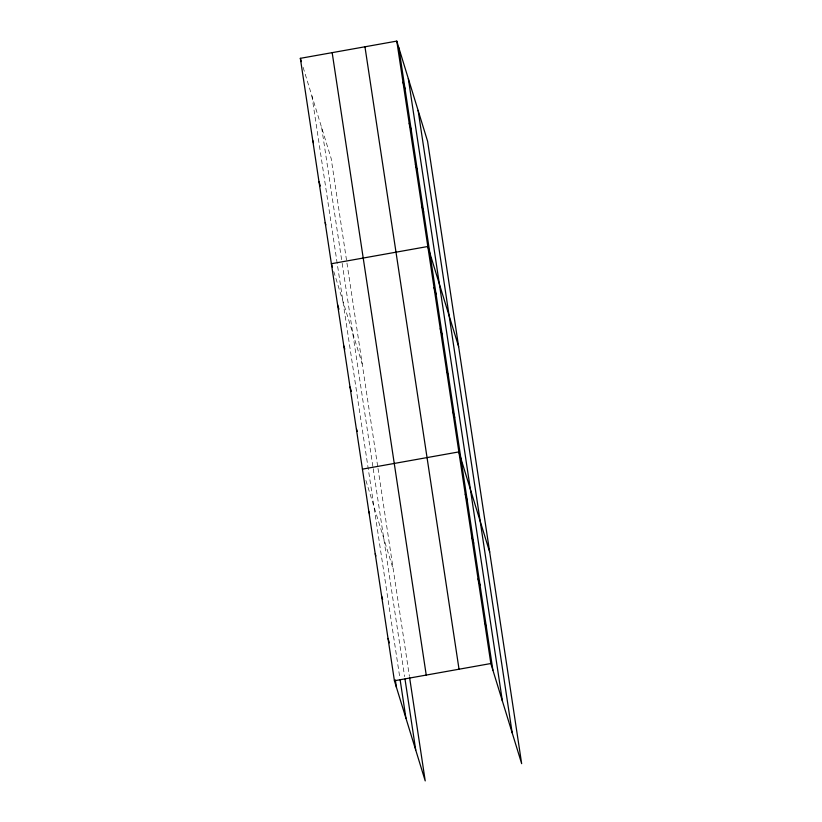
<?xml version="1.0" encoding="UTF-8"?>
<svg xmlns="http://www.w3.org/2000/svg" width="822" height="822" viewBox="0 0 822 822"><rect width="100%" height="100%" fill="white"/><g stroke="black" fill="none" stroke-linecap="round" stroke-linejoin="round"><path stroke-width="0.62" stroke-dasharray="4.11 3.08" d="M303.113 67.342L331.153 158.471L346.761 261.797M333.794 271.548L362.194 363.879M365.924 480.51L393.235 569.276M346.956 263.04L377.812 467.194M377.997 468.448L409.418 676.331M321.659 127.616L341.973 262.064M342.168 263.307L373.013 467.461M373.209 468.704L404.63 676.598M311.877 95.825L399.924 678.417"/><path stroke-width="1.23" d="M409.603 677.575L425.221 780.9L394.416 680.76L300.338 58.331L396.779 41.1L427.584 141.24L521.662 763.669L490.847 663.529L396.779 41.1M362.43 469.136L458.871 451.905L489.676 552.045M394.416 680.76L490.847 663.529M402.986 82.179L405.03 88.817M409.202 123.259L411.236 129.897M415.408 164.338L417.442 170.976M421.614 205.418L423.659 212.055M458.635 346.648L427.82 246.497L331.379 263.728L332.407 267.047M434.037 287.577L436.071 294.214M440.243 328.656L442.277 335.294M446.449 369.736L448.493 376.373M452.655 410.815L454.7 417.453M465.262 494.228L467.307 500.855M471.664 536.55L473.698 543.178M478.055 578.873L480.099 585.511M484.456 621.196L486.49 627.833M300.338 58.331L301.366 61.65M312.761 140.49L313.439 142.699M318.967 181.57L320.323 185.998M325.173 222.649L325.851 224.858M337.595 304.808L338.952 309.236M343.802 345.887L344.819 349.206M350.008 386.977L351.374 391.395M356.563 429.156L357.241 431.365M368.821 511.459L369.51 513.668M375.222 553.781L375.901 555.991M381.613 596.104L382.641 599.423M388.015 638.427L389.371 642.855M418.1 110.384L512.168 732.813M408.318 78.593L502.386 701.012M398.824 47.738L492.892 670.156M364.958 46.782L459.025 669.211M332.17 52.649L426.238 675.068M404.999 679.085L415.727 750.044M400.108 679.66L405.945 718.243M395.32 679.917L396.451 687.387"/></g></svg>
